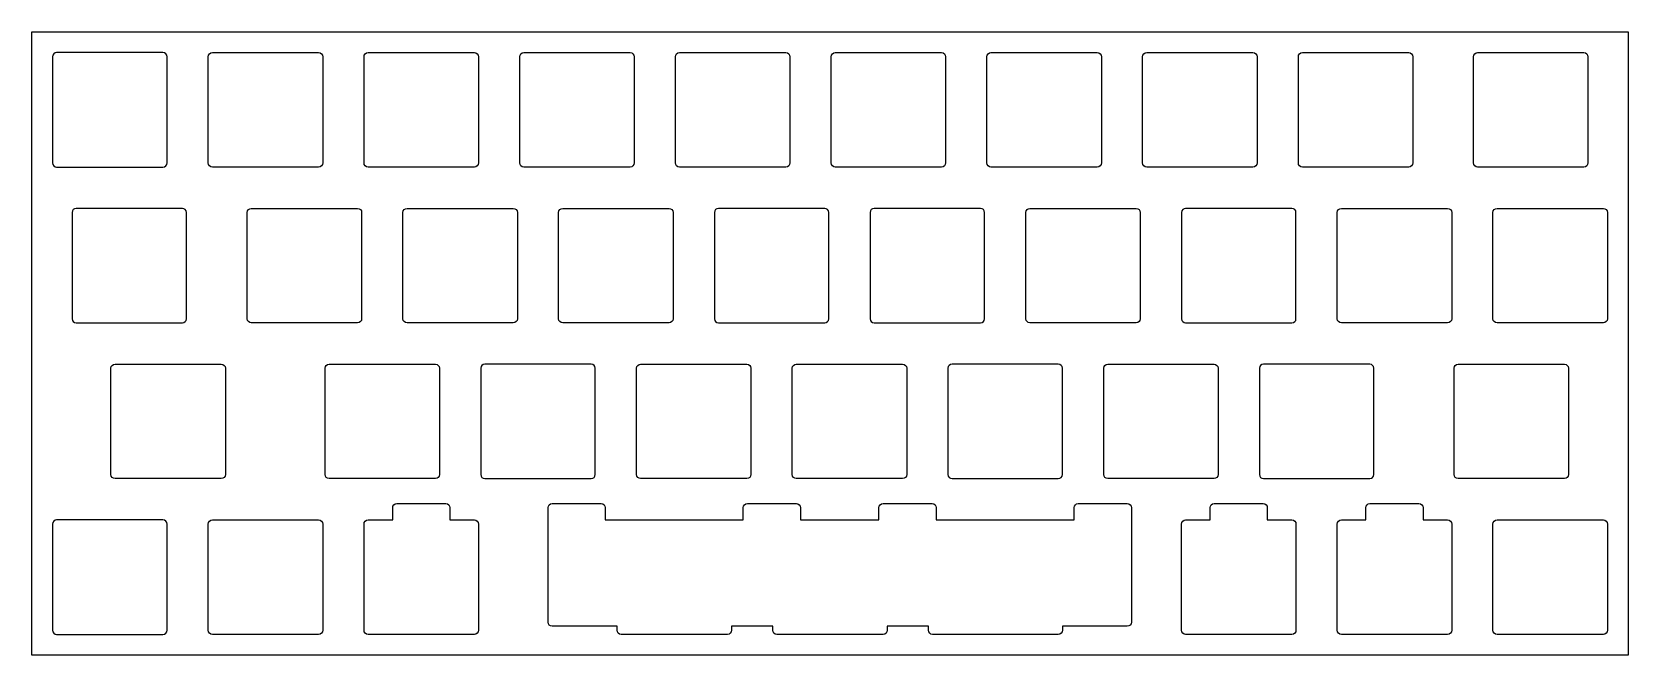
# Model space of a CAD drawing. Header units: millimetres. Extents: x 0 to 195, y -76 to 0.
import ezdxf

# ---------------------------------------------------------------- set-up
doc = ezdxf.new("R2010")
doc.units = ezdxf.units.MM
doc.layers.get('0').update_dxf_attribs({"linetype": 'CONTINUOUS'})

msp = doc.modelspace()

# ---------------------------------------------------------------- linework, layer by layer
msp.add_lwpolyline([(195.2625, -76.2), (0, -76.2), (0, 0), (195.2625, 0)], close=True)
for points in [[(16.525, -16.025), (16.525, -3.025, 0.414213562), (16.025, -2.525), (3.025, -2.525, 0.414213562), (2.525, -3.025), (2.525, -16.025, 0.414213562), (3.025, -16.525), (16.025, -16.525, 0.414213562)], [(21.575, -16.025), (21.575, -3.025, -0.414213562), (22.075, -2.525), (35.075, -2.525, -0.414213562), (35.575, -3.025), (35.575, -16.025, -0.414213562), (35.075, -16.525), (22.075, -16.525, -0.414213562)], [(41.125, -16.525, -0.414213562), (40.625, -16.025), (40.625, -3.025, -0.414213562), (41.125, -2.525), (54.125, -2.525, -0.414213562), (54.625, -3.025), (54.625, -16.025, -0.414213562), (54.125, -16.525)], [(59.675, -3.025, -0.414213562), (60.175, -2.525), (73.175, -2.525, -0.414213562), (73.675, -3.025), (73.675, -16.025, -0.414213562), (73.175, -16.525), (60.175, -16.525, -0.414213562), (59.675, -16.025)], [(79.225, -16.525, -0.414213562), (78.725, -16.025), (78.725, -3.025, -0.414213562), (79.225, -2.525), (92.225, -2.525, -0.414213562), (92.725, -3.025), (92.725, -16.025, -0.414213562), (92.225, -16.525)], [(97.775, -3.025, -0.414213562), (98.275, -2.525), (111.275, -2.525, -0.414213562), (111.775, -3.025), (111.775, -16.025, -0.414213562), (111.275, -16.525), (98.275, -16.525, -0.414213562), (97.775, -16.025)], [(116.825, -3.025, -0.414213562), (117.325, -2.525), (130.325, -2.525, -0.414213562), (130.825, -3.025), (130.825, -16.025, -0.414213562), (130.325, -16.525), (117.325, -16.525, -0.414213562), (116.825, -16.025)], [(135.875, -3.025, -0.414213562), (136.375, -2.525), (149.375, -2.525, -0.414213562), (149.875, -3.025), (149.875, -16.025, -0.414213562), (149.375, -16.525), (136.375, -16.525, -0.414213562), (135.875, -16.025)], [(154.925, -3.025, -0.414213562), (155.425, -2.525), (168.425, -2.525, -0.414213562), (168.925, -3.025), (168.925, -16.025, -0.414213562), (168.425, -16.525), (155.425, -16.525, -0.414213562), (154.925, -16.025)], [(176.35625, -16.025), (176.35625, -3.025, -0.414213562), (176.85625, -2.525), (189.85625, -2.525, -0.414213562), (190.35625, -3.025), (190.35625, -16.025, -0.414213562), (189.85625, -16.525), (176.85625, -16.525, -0.414213562)], [(18.90625, -35.075), (18.90625, -22.075, 0.414213562), (18.40625, -21.575), (5.40625, -21.575, 0.414213562), (4.90625, -22.075), (4.90625, -35.075, 0.414213562), (5.40625, -35.575), (18.40625, -35.575, 0.414213562)], [(26.8375, -35.575, -0.414213562), (26.3375, -35.075), (26.3375, -22.075, -0.414213562), (26.8375, -21.575), (39.8375, -21.575, -0.414213562), (40.3375, -22.075), (40.3375, -35.075, -0.414213562), (39.8375, -35.575)], [(58.8875, -21.575, -0.414213562), (59.3875, -22.075), (59.3875, -35.075, -0.414213562), (58.8875, -35.575), (45.8875, -35.575, -0.414213562), (45.3875, -35.075), (45.3875, -22.075, -0.414213562), (45.8875, -21.575)], [(78.4375, -35.075, -0.414213562), (77.9375, -35.575), (64.9375, -35.575, -0.414213562), (64.4375, -35.075), (64.4375, -22.075, -0.414213562), (64.9375, -21.575), (77.9375, -21.575, -0.414213562), (78.4375, -22.075)], [(96.9875, -21.575), (83.9875, -21.575, 0.414213562), (83.4875, -22.075), (83.4875, -35.075, 0.414213562), (83.9875, -35.575), (96.9875, -35.575, 0.414213562), (97.4875, -35.075), (97.4875, -22.075, 0.414213562)], [(116.5375, -35.075), (116.5375, -22.075, 0.414213562), (116.0375, -21.575), (103.0375, -21.575, 0.414213562), (102.5375, -22.075), (102.5375, -35.075, 0.414213562), (103.0375, -35.575), (116.0375, -35.575, 0.414213562)], [(121.5875, -35.075), (121.5875, -22.075, -0.414213562), (122.0875, -21.575), (135.0875, -21.575, -0.414213562), (135.5875, -22.075), (135.5875, -35.075, -0.414213562), (135.0875, -35.575), (122.0875, -35.575, -0.414213562)], [(154.6375, -35.075), (154.6375, -22.075, 0.414213562), (154.1375, -21.575), (141.1375, -21.575, 0.414213562), (140.6375, -22.075), (140.6375, -35.075, 0.414213562), (141.1375, -35.575), (154.1375, -35.575, 0.414213562)], [(159.6875, -35.075), (159.6875, -22.075, -0.414213562), (160.1875, -21.575), (173.1875, -21.575, -0.414213562), (173.6875, -22.075), (173.6875, -35.075, -0.414213562), (173.1875, -35.575), (160.1875, -35.575, -0.414213562)], [(178.7375, -35.075), (178.7375, -22.075, -0.414213562), (179.2375, -21.575), (192.2375, -21.575, -0.414213562), (192.7375, -22.075), (192.7375, -35.075, -0.414213562), (192.2375, -35.575), (179.2375, -35.575, -0.414213562)], [(9.66875, -41.125, -0.414213562), (10.16875, -40.625), (23.16875, -40.625, -0.414213562), (23.66875, -41.125), (23.66875, -54.125, -0.414213562), (23.16875, -54.625), (10.16875, -54.625, -0.414213562), (9.66875, -54.125)], [(36.3625, -54.625, -0.414213562), (35.8625, -54.125), (35.8625, -41.125, -0.414213562), (36.3625, -40.625), (49.3625, -40.625, -0.414213562), (49.8625, -41.125), (49.8625, -54.125, -0.414213562), (49.3625, -54.625)], [(68.4125, -40.625), (55.4125, -40.625, 0.414213562), (54.9125, -41.125), (54.9125, -54.125, 0.414213562), (55.4125, -54.625), (68.4125, -54.625, 0.414213562), (68.9125, -54.125), (68.9125, -41.125, 0.414213562)], [(73.9625, -41.125, -0.414213562), (74.4625, -40.625), (87.4625, -40.625, -0.414213562), (87.9625, -41.125), (87.9625, -54.125, -0.414213562), (87.4625, -54.625), (74.4625, -54.625, -0.414213562), (73.9625, -54.125)], [(107.0125, -54.125, -0.414213562), (106.5125, -54.625), (93.5125, -54.625, -0.414213562), (93.0125, -54.125), (93.0125, -41.125, -0.414213562), (93.5125, -40.625), (106.5125, -40.625, -0.414213562), (107.0125, -41.125)], [(125.5625, -40.625), (112.5625, -40.625, 0.414213562), (112.0625, -41.125), (112.0625, -54.125, 0.414213562), (112.5625, -54.625), (125.5625, -54.625, 0.414213562), (126.0625, -54.125), (126.0625, -41.125, 0.414213562)], [(145.1125, -54.125, -0.414213562), (144.6125, -54.625), (131.6125, -54.625, -0.414213562), (131.1125, -54.125), (131.1125, -41.125, -0.414213562), (131.6125, -40.625), (144.6125, -40.625, -0.414213562), (145.1125, -41.125)], [(163.6625, -40.625), (150.6625, -40.625, 0.414213562), (150.1625, -41.125), (150.1625, -54.125, 0.414213562), (150.6625, -54.625), (163.6625, -54.625, 0.414213562), (164.1625, -54.125), (164.1625, -41.125, 0.414213562)], [(187.475, -40.625, -0.414213562), (187.975, -41.125), (187.975, -54.125, -0.414213562), (187.475, -54.625), (174.475, -54.625, -0.414213562), (173.975, -54.125), (173.975, -41.125, -0.414213562), (174.475, -40.625)], [(40.625, -73.175), (40.625, -60.175, -0.414213562), (41.125, -59.675), (44.13125, -59.675), (44.13125, -58.175, -0.414213562), (44.63125, -57.675), (50.63125, -57.675, -0.414213562), (51.13125, -58.175), (51.13125, -59.675), (54.125, -59.675, -0.414213562), (54.625, -60.175), (54.625, -73.175, -0.414213562), (54.125, -73.675), (41.125, -73.675, -0.414213562)], [(110.1245, -57.675, -0.414213562), (110.6245, -58.175), (110.6245, -59.675), (127.5005, -59.675), (127.5005, -58.175, -0.414213562), (128.0005, -57.675), (134.0005, -57.675, -0.414213562), (134.5005, -58.175), (134.5005, -72.175, -0.414213562), (134.0005, -72.675), (126.0625, -72.675), (126.0625, -73.175, -0.414213562), (125.5625, -73.675), (110.18125, -73.675, -0.414213562), (109.68125, -73.175), (109.68125, -72.675), (104.63125, -72.675), (104.63125, -73.175, -0.414213562), (104.13125, -73.675), (91.13125, -73.675, -0.414213562), (90.63125, -73.175), (90.63125, -72.675), (85.58125, -72.675), (85.58125, -73.175, -0.414213562), (85.08125, -73.675), (72.08125, -73.675, -0.414213562), (71.58125, -73.175), (71.58125, -72.675), (63.64325, -72.675, -0.414213562), (63.14325, -72.175), (63.14325, -58.175, -0.414213562), (63.64325, -57.675), (69.64325, -57.675, -0.414213562), (70.14325, -58.175), (70.14325, -59.675), (87.01925, -59.675), (87.01925, -58.175, -0.414213562), (87.51925, -57.675), (93.51925, -57.675, -0.414213562), (94.01925, -58.175), (94.01925, -59.675), (103.6245, -59.675), (103.6245, -58.175, -0.414213562), (104.1245, -57.675)], [(144.63125, -57.675), (150.63125, -57.675, -0.414213562), (151.13125, -58.175), (151.13125, -59.675), (154.1375, -59.675, -0.414213562), (154.6375, -60.175), (154.6375, -73.175, -0.414213562), (154.1375, -73.675), (141.1375, -73.675, -0.414213562), (140.6375, -73.175), (140.6375, -60.175, -0.414213562), (141.1375, -59.675), (144.13125, -59.675), (144.13125, -58.175, -0.414213562)], [(163.68125, -57.675), (169.68125, -57.675, -0.414213562), (170.18125, -58.175), (170.18125, -59.675), (173.1875, -59.675, -0.414213562), (173.6875, -60.175), (173.6875, -73.175, -0.414213562), (173.1875, -73.675), (160.1875, -73.675, -0.414213562), (159.6875, -73.175), (159.6875, -60.175, -0.414213562), (160.1875, -59.675), (163.18125, -59.675), (163.18125, -58.175, -0.414213562)], [(16.025, -59.675), (3.025, -59.675, 0.414213562), (2.525, -60.175), (2.525, -73.175, 0.414213562), (3.025, -73.675), (16.025, -73.675, 0.414213562), (16.525, -73.175), (16.525, -60.175, 0.414213562)], [(21.575, -60.175, -0.414213562), (22.075, -59.675), (35.075, -59.675, -0.414213562), (35.575, -60.175), (35.575, -73.175, -0.414213562), (35.075, -73.675), (22.075, -73.675, -0.414213562), (21.575, -73.175)], [(178.7375, -60.175, -0.414213562), (179.2375, -59.675), (192.2375, -59.675, -0.414213562), (192.7375, -60.175), (192.7375, -73.175, -0.414213562), (192.2375, -73.675), (179.2375, -73.675, -0.414213562), (178.7375, -73.175)]]:
    msp.add_lwpolyline(points, format="xyb", close=True)

doc.saveas('drawing.dxf')
